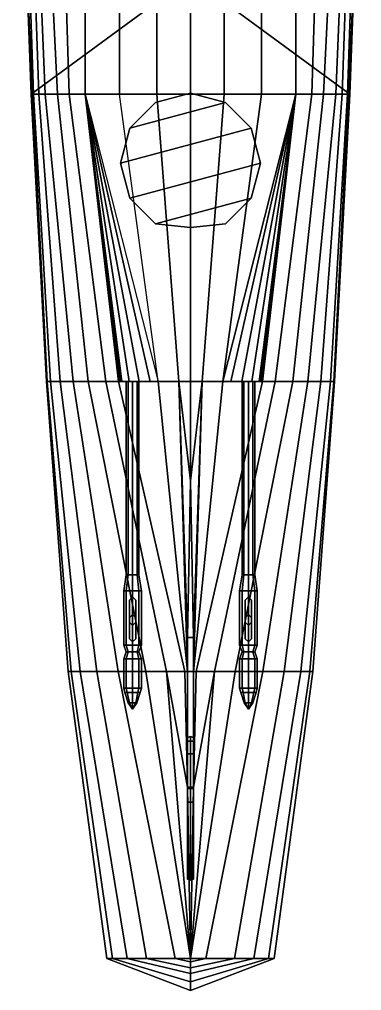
# Model space of a CAD drawing. Extents: x -9 to 9, y -98 to 98.
# Drawn here: x -8.68 to 8.68, y -98.37 to -49.1 of the extents above; entities that cross this region are included whole.
import ezdxf

# ---------------------------------------------------------------- set-up
doc = ezdxf.new("R2010")
doc.units = 0
doc.layers.get('0').update_dxf_attribs({"linetype": 'CONTINUOUS'})
doc.layers.add('SUPERSTRUCTURE', color=3, linetype='CONTINUOUS')

msp = doc.modelspace()

# ---------------------------------------------------------------- linework, layer by layer
for points in [[(-8.68, -38.17, 3.52), (-8.46, -38.17, 0.64), (-7.96, -52.88, 1.16), (-8.01, -52.88, 3.52)], [(-8.63, -38.17, 4.91), (-8.68, -38.17, 3.52), (-8.01, -52.88, 3.52), (-8.08, -52.88, 4.91)], [(-8.46, -38.17, 0.64), (-8.2, -38.17, -1.15), (-7.7, -52.88, -0.1), (-7.96, -52.88, 1.16)], [(-8.2, -38.17, -1.15), (-7.99, -38.17, -1.86), (-7.37, -52.88, -1.01), (-7.7, -52.88, -0.1)], [(-7.99, -38.17, -1.86), (-7.47, -38.17, -2.84), (-6.74, -52.88, -2.09), (-7.37, -52.88, -1.01)], [(-7.47, -38.17, -2.84), (-6.62, -38.17, -3.81), (-6.16, -52.88, -2.72), (-6.74, -52.88, -2.09)], [(-6.62, -38.17, -3.81), (-5.34, -38.17, -4.64), (-5.34, -52.88, -3.38), (-6.16, -52.88, -2.72)], [(-5.34, -38.17, -4.64), (-3.6, -38.17, -5.19), (-3.6, -52.88, -4.47), (-5.34, -52.88, -3.38)], [(-3.6, -38.17, -5.19), (-1.7, -38.17, -5.62), (-1.7, -52.88, -5.37), (-3.6, -52.88, -4.47)], [(0, -52.88, -5.97), (-1.7, -52.88, -5.37), (-1.7, -38.17, -5.62), (0, -38.17, -5.97)], [(0, -38.17, -5.97), (1.7, -38.17, -5.62), (1.7, -52.88, -5.37), (0, -52.88, -5.97)], [(3.6, -52.88, -4.47), (1.7, -52.88, -5.37), (1.7, -38.17, -5.62), (3.6, -38.17, -5.19)], [(5.34, -52.88, -3.38), (3.6, -52.88, -4.47), (3.6, -38.17, -5.19), (5.34, -38.17, -4.64)], [(6.16, -52.88, -2.72), (5.34, -52.88, -3.38), (5.34, -38.17, -4.64), (6.62, -38.17, -3.81)], [(6.74, -52.88, -2.09), (6.16, -52.88, -2.72), (6.62, -38.17, -3.81), (7.47, -38.17, -2.84)], [(7.37, -52.88, -1.01), (6.74, -52.88, -2.09), (7.47, -38.17, -2.84), (7.99, -38.17, -1.86)], [(7.7, -52.88, -0.1), (7.37, -52.88, -1.01), (7.99, -38.17, -1.86), (8.2, -38.17, -1.15)], [(7.96, -52.88, 1.16), (7.7, -52.88, -0.1), (8.2, -38.17, -1.15), (8.46, -38.17, 0.64)], [(8.01, -52.88, 3.52), (7.96, -52.88, 1.16), (8.46, -38.17, 0.64), (8.68, -38.17, 3.52)], [(8.08, -52.88, 4.91), (8.01, -52.88, 3.52), (8.68, -38.17, 3.52), (8.63, -38.17, 4.91)], [(-8.08, -52.88, 4.91), (-8.01, -52.88, 3.52), (-7.27, -67.46, 3.52), (-7.31, -67.46, 4.91)], [(-8.01, -52.88, 3.52), (-7.96, -52.88, 1.16), (-7.1, -67.46, 2.1), (-7.27, -67.46, 3.52)], [(-7.96, -52.88, 1.16), (-7.7, -52.88, -0.1), (-6.61, -67.46, 0.5), (-7.1, -67.46, 2.1)], [(-7.7, -52.88, -0.1), (-7.37, -52.88, -1.01), (-5.96, -67.46, -0.76), (-6.61, -67.46, 0.5)], [(-7.37, -52.88, -1.01), (-6.74, -52.88, -2.09), (-5.2, -67.46, -1.78), (-5.96, -67.46, -0.76)], [(-6.74, -52.88, -2.09), (-6.16, -52.88, -2.72), (-4.3, -67.46, -2.62), (-5.2, -67.46, -1.78)], [(-6.16, -52.88, -2.72), (-5.34, -52.88, -3.38), (-3.65, -67.46, -3.14), (-4.3, -67.46, -2.62)], [(-5.34, -52.88, -3.38), (-5.34, -52.88, -3.38), (-1.64, -67.46, -4.29), (-2.05, -67.46, -4.29)], [(-5.34, -52.88, -3.38), (-5.34, -52.88, -3.38), (-2.05, -67.46, -4.29), (-2.61, -67.46, -4.65)], [(-5.34, -52.88, -3.38), (-5.34, -52.88, -3.38), (-2.61, -67.46, -4.65), (-3.11, -67.46, -4.65)], [(-5.34, -52.88, -3.38), (-5.34, -52.88, -3.38), (-3.11, -67.46, -4.65), (-3.48, -67.46, -4.42)], [(-5.34, -52.88, -3.38), (-5.34, -52.88, -3.38), (-3.48, -67.46, -4.42), (-3.57, -67.46, -4.1)], [(-5.34, -52.88, -3.38), (-5.34, -52.88, -3.38), (-3.57, -67.46, -4.1), (-3.57, -67.46, -3.78)], [(-5.34, -52.88, -3.38), (-5.34, -52.88, -3.38), (-3.57, -67.46, -3.78), (-3.52, -67.46, -3.68)], [(-5.34, -52.88, -3.38), (-5.34, -52.88, -3.38), (-3.52, -67.46, -3.68), (-3.52, -67.46, -3.46)], [(-5.34, -52.88, -3.38), (-5.34, -52.88, -3.38), (-3.52, -67.46, -3.46), (-3.65, -67.46, -3.14)], [(-3.6, -52.88, -4.47), (-1.7, -52.88, -5.37), (-0.6, -67.46, -5.18), (-1.64, -67.46, -4.29)], [(-3.074, -54.615, 5.87), (1.775, -53.316, 5.87), (0, -52.84, 5.87), (-1.775, -53.316, 5.87)], [(0, -52.84, 4.91), (-1.775, -53.316, 4.91), (-1.775, -53.316, 5.87), (0, -52.84, 5.87)], [(0, -67.46, -5.97), (-0.6, -67.46, -5.18), (-1.7, -52.88, -5.37), (0, -52.88, -5.97)], [(1.775, -53.316, 4.91), (0, -52.84, 4.91), (0, -52.84, 5.87), (1.775, -53.316, 5.87)], [(0, -52.88, -5.97), (1.7, -52.88, -5.37), (0.6, -67.46, -5.18), (0, -67.46, -5.97)], [(1.64, -67.46, -4.29), (0.6, -67.46, -5.18), (1.7, -52.88, -5.37), (3.6, -52.88, -4.47)], [(1.64, -67.46, -4.29), (1.64, -67.46, -4.29), (3.6, -52.88, -4.47), (5.34, -52.88, -3.38)], [(2.05, -67.46, -4.29), (1.64, -67.46, -4.29), (5.34, -52.88, -3.38)], [(2.61, -67.46, -4.65), (2.05, -67.46, -4.29), (5.34, -52.88, -3.38)], [(3.11, -67.46, -4.65), (2.61, -67.46, -4.65), (5.34, -52.88, -3.38)], [(3.48, -67.46, -4.42), (3.11, -67.46, -4.65), (5.34, -52.88, -3.38)], [(3.57, -67.46, -4.1), (3.48, -67.46, -4.42), (5.34, -52.88, -3.38)], [(3.52, -67.46, -3.68), (3.57, -67.46, -3.78), (5.34, -52.88, -3.38)], [(3.52, -67.46, -3.46), (3.52, -67.46, -3.68), (5.34, -52.88, -3.38)], [(3.65, -67.46, -3.14), (3.52, -67.46, -3.46), (5.34, -52.88, -3.38)], [(3.57, -67.46, -3.78), (3.57, -67.46, -4.1), (5.34, -52.88, -3.38)], [(4.3, -67.46, -2.62), (3.65, -67.46, -3.14), (5.34, -52.88, -3.38), (6.16, -52.88, -2.72)], [(5.2, -67.46, -1.78), (4.3, -67.46, -2.62), (6.16, -52.88, -2.72), (6.74, -52.88, -2.09)], [(5.96, -67.46, -0.76), (5.2, -67.46, -1.78), (6.74, -52.88, -2.09), (7.37, -52.88, -1.01)], [(6.61, -67.46, 0.5), (5.96, -67.46, -0.76), (7.37, -52.88, -1.01), (7.7, -52.88, -0.1)], [(7.1, -67.46, 2.1), (6.61, -67.46, 0.5), (7.7, -52.88, -0.1), (7.96, -52.88, 1.16)], [(7.27, -67.46, 3.52), (7.1, -67.46, 2.1), (7.96, -52.88, 1.16), (8.01, -52.88, 3.52)], [(7.31, -67.46, 4.91), (7.27, -67.46, 3.52), (8.01, -52.88, 3.52), (8.08, -52.88, 4.91)], [(-3.55, -56.39, 5.87), (3.074, -54.615, 5.87), (1.775, -53.316, 5.87), (-3.074, -54.615, 5.87)], [(-1.775, -53.316, 4.91), (-3.074, -54.615, 4.91), (-3.074, -54.615, 5.87), (-1.775, -53.316, 5.87)], [(3.074, -54.615, 4.91), (1.775, -53.316, 4.91), (1.775, -53.316, 5.87), (3.074, -54.615, 5.87)], [(-3.074, -54.615, 4.91), (-3.55, -56.39, 4.91), (-3.55, -56.39, 5.87), (-3.074, -54.615, 5.87)], [(-3.074, -58.165, 5.87), (3.55, -56.39, 5.87), (3.074, -54.615, 5.87), (-3.55, -56.39, 5.87)], [(3.55, -56.39, 4.91), (3.074, -54.615, 4.91), (3.074, -54.615, 5.87), (3.55, -56.39, 5.87)], [(-3.55, -56.39, 4.91), (-3.074, -58.165, 4.91), (-3.074, -58.165, 5.87), (-3.55, -56.39, 5.87)], [(-1.775, -59.464, 5.87), (3.074, -58.165, 5.87), (3.55, -56.39, 5.87), (-3.074, -58.165, 5.87)], [(3.074, -58.165, 4.91), (3.55, -56.39, 4.91), (3.55, -56.39, 5.87), (3.074, -58.165, 5.87)], [(-3.074, -58.165, 4.91), (-1.775, -59.464, 4.91), (-1.775, -59.464, 5.87), (-3.074, -58.165, 5.87)], [(0, -59.65, 5.87), (1.775, -59.464, 5.87), (3.074, -58.165, 5.87), (-1.775, -59.464, 5.87)], [(1.775, -59.464, 4.91), (3.074, -58.165, 4.91), (3.074, -58.165, 5.87), (1.775, -59.464, 5.87)], [(-1.775, -59.464, 4.91), (0, -59.65, 4.91), (0, -59.65, 5.87), (-1.775, -59.464, 5.87)], [(0, -59.65, 4.91), (1.775, -59.464, 4.91), (1.775, -59.464, 5.87), (0, -59.65, 5.87)], [(-7.31, -67.46, 4.91), (-7.27, -67.46, 3.52), (-6.05, -82.18, 3.52), (-6.21, -82.18, 4.94)], [(-7.27, -67.46, 3.52), (-7.1, -67.46, 2.1), (-5.59, -82.18, 2.1), (-6.05, -82.18, 3.52)], [(-7.1, -67.46, 2.1), (-6.61, -67.46, 0.5), (-4.76, -82.18, 0.5), (-5.59, -82.18, 2.1)], [(-6.61, -67.46, 0.5), (-5.96, -67.46, -0.76), (-3.67, -82.18, -0.76), (-4.76, -82.18, 0.5)], [(-5.96, -67.46, -0.76), (-5.2, -67.46, -1.78), (-2.27, -82.18, -1.78), (-3.67, -82.18, -0.76)], [(-5.2, -67.46, -1.78), (-4.3, -67.46, -2.62), (-1.22, -82.18, -2.15), (-2.27, -82.18, -1.78)], [(-4.3, -67.46, -2.62), (-3.65, -67.46, -3.14), (-0.29, -82.18, -2.91), (-1.22, -82.18, -2.15)], [(-3.65, -67.46, -3.14), (-1.64, -67.46, -4.29), (-0.15, -82.18, -3.04), (-0.29, -82.18, -2.91)], [(-3.52, -67.46, -3.46), (-1.64, -67.46, -4.29), (-1.64, -67.46, -4.29), (-3.65, -67.46, -3.14)], [(-3.48, -67.46, -4.42), (-3.11, -67.46, -4.65), (-2.61, -67.46, -4.65), (-3.57, -67.46, -4.1)], [(-3.57, -67.46, -4.1), (-2.61, -67.46, -4.65), (-2.05, -67.46, -4.29), (-3.57, -67.46, -3.78)], [(-3.57, -67.46, -3.78), (-2.05, -67.46, -4.29), (-1.64, -67.46, -4.29), (-3.52, -67.46, -3.68)], [(-3.52, -67.46, -3.68), (-1.64, -67.46, -4.29), (-1.64, -67.46, -4.29), (-3.52, -67.46, -3.46)], [(-3.26, -77.27, -4.35), (-3.166, -77.27, -4.124), (-3.166, -67.46, -3.874), (-3.26, -67.46, -4.1)], [(-3.166, -77.27, -4.576), (-3.26, -77.27, -4.35), (-3.26, -67.46, -4.1), (-3.166, -67.46, -4.326)], [(-3.166, -77.27, -4.124), (-2.94, -77.27, -4.03), (-2.94, -67.46, -3.78), (-3.166, -67.46, -3.874)], [(-2.94, -77.27, -4.67), (-3.166, -77.27, -4.576), (-3.166, -67.46, -4.326), (-2.94, -67.46, -4.42)], [(-2.94, -77.27, -4.03), (-2.714, -77.27, -4.124), (-2.714, -67.46, -3.874), (-2.94, -67.46, -3.78)], [(-2.714, -77.27, -4.576), (-2.94, -77.27, -4.67), (-2.94, -67.46, -4.42), (-2.714, -67.46, -4.326)], [(-2.714, -77.27, -4.124), (-2.62, -77.27, -4.35), (-2.62, -67.46, -4.1), (-2.714, -67.46, -3.874)], [(-2.62, -77.27, -4.35), (-2.714, -77.27, -4.576), (-2.714, -67.46, -4.326), (-2.62, -67.46, -4.1)], [(-1.64, -67.46, -4.29), (-0.6, -67.46, -5.18), (-0.15, -82.18, -3.04)], [(0, -72.51, -5.97), (0, -72.51, -5.97), (-0.6, -67.46, -5.18), (0, -67.46, -5.97)], [(0, -72.51, -5.97), (0, -72.51, -5.97), (-0.15, -80.46, -3.56), (-0.6, -67.46, -5.18)], [(-0.15, -82.18, -3.04), (-0.6, -67.46, -5.18), (-0.15, -80.46, -3.56)], [(0, -67.46, -5.97), (0.6, -67.46, -5.18), (0, -72.51, -5.97)], [(0.6, -67.46, -5.18), (0.15, -80.46, -3.56), (0, -72.51, -5.97)], [(0.29, -82.18, -2.91), (0.15, -82.18, -3.04), (1.64, -67.46, -4.29), (3.65, -67.46, -3.14)], [(0.15, -82.18, -3.04), (0.15, -82.18, -3.04), (0.6, -67.46, -5.18), (1.64, -67.46, -4.29)], [(0.15, -80.46, -3.56), (0.15, -80.46, -3.56), (0.6, -67.46, -5.18), (0.15, -82.18, -3.04)], [(1.22, -82.18, -2.15), (0.29, -82.18, -2.91), (3.65, -67.46, -3.14), (4.3, -67.46, -2.62)], [(2.27, -82.18, -1.78), (1.22, -82.18, -2.15), (4.3, -67.46, -2.62), (5.2, -67.46, -1.78)], [(3.52, -67.46, -3.68), (1.64, -67.46, -4.29), (2.05, -67.46, -4.29), (3.57, -67.46, -3.78)], [(3.52, -67.46, -3.46), (1.64, -67.46, -4.29), (1.64, -67.46, -4.29), (3.52, -67.46, -3.68)], [(3.65, -67.46, -3.14), (1.64, -67.46, -4.29), (1.64, -67.46, -4.29), (3.52, -67.46, -3.46)], [(3.57, -67.46, -3.78), (2.05, -67.46, -4.29), (2.61, -67.46, -4.65), (3.57, -67.46, -4.1)], [(3.67, -82.18, -0.76), (2.27, -82.18, -1.78), (5.2, -67.46, -1.78), (5.96, -67.46, -0.76)], [(3.57, -67.46, -4.1), (2.61, -67.46, -4.65), (3.11, -67.46, -4.65), (3.48, -67.46, -4.42)], [(2.62, -77.27, -4.35), (2.714, -77.27, -4.124), (2.714, -67.46, -3.874), (2.62, -67.46, -4.1)], [(2.714, -77.27, -4.576), (2.62, -77.27, -4.35), (2.62, -67.46, -4.1), (2.714, -67.46, -4.326)], [(2.714, -77.27, -4.124), (2.94, -77.27, -4.03), (2.94, -67.46, -3.78), (2.714, -67.46, -3.874)], [(2.94, -77.27, -4.67), (2.714, -77.27, -4.576), (2.714, -67.46, -4.326), (2.94, -67.46, -4.42)], [(2.94, -77.27, -4.03), (3.166, -77.27, -4.124), (3.166, -67.46, -3.874), (2.94, -67.46, -3.78)], [(3.166, -77.27, -4.576), (2.94, -77.27, -4.67), (2.94, -67.46, -4.42), (3.166, -67.46, -4.326)], [(3.166, -77.27, -4.124), (3.26, -77.27, -4.35), (3.26, -67.46, -4.1), (3.166, -67.46, -3.874)], [(3.26, -77.27, -4.35), (3.166, -77.27, -4.576), (3.166, -67.46, -4.326), (3.26, -67.46, -4.1)], [(4.76, -82.18, 0.5), (3.67, -82.18, -0.76), (5.96, -67.46, -0.76), (6.61, -67.46, 0.5)], [(5.59, -82.18, 2.1), (4.76, -82.18, 0.5), (6.61, -67.46, 0.5), (7.1, -67.46, 2.1)], [(6.05, -82.18, 3.52), (5.59, -82.18, 2.1), (7.1, -67.46, 2.1), (7.27, -67.46, 3.52)], [(6.21, -82.18, 4.94), (6.05, -82.18, 3.52), (7.27, -67.46, 3.52), (7.31, -67.46, 4.91)], [(-0.15, -80.46, -3.56), (0, -72.51, -5.97), (0, -72.51, -5.97), (0.15, -80.46, -3.56)], [(-3.26, -77.27, -4.35), (-3.166, -77.27, -4.576), (-3.258, -78.08, -4.668), (-3.39, -78.08, -4.35)], [(-3.166, -77.27, -4.124), (-3.26, -77.27, -4.35), (-3.39, -78.08, -4.35), (-3.258, -78.08, -4.032)], [(-3.166, -77.27, -4.576), (-2.94, -77.27, -4.67), (-2.94, -78.08, -4.8), (-3.258, -78.08, -4.668)], [(-2.94, -77.27, -4.03), (-3.166, -77.27, -4.124), (-3.258, -78.08, -4.032), (-2.94, -78.08, -3.9)], [(-2.94, -77.27, -4.67), (-2.714, -77.27, -4.576), (-2.622, -78.08, -4.668), (-2.94, -78.08, -4.8)], [(-2.714, -77.27, -4.124), (-2.94, -77.27, -4.03), (-2.94, -78.08, -3.9), (-2.622, -78.08, -4.032)], [(-2.714, -77.27, -4.576), (-2.62, -77.27, -4.35), (-2.49, -78.08, -4.35), (-2.622, -78.08, -4.668)], [(-2.62, -77.27, -4.35), (-2.714, -77.27, -4.124), (-2.622, -78.08, -4.032), (-2.49, -78.08, -4.35)], [(2.62, -77.27, -4.35), (2.714, -77.27, -4.576), (2.622, -78.08, -4.668), (2.49, -78.08, -4.35)], [(2.714, -77.27, -4.124), (2.62, -77.27, -4.35), (2.49, -78.08, -4.35), (2.622, -78.08, -4.032)], [(2.714, -77.27, -4.576), (2.94, -77.27, -4.67), (2.94, -78.08, -4.8), (2.622, -78.08, -4.668)], [(2.94, -77.27, -4.03), (2.714, -77.27, -4.124), (2.622, -78.08, -4.032), (2.94, -78.08, -3.9)], [(2.94, -77.27, -4.67), (3.166, -77.27, -4.576), (3.258, -78.08, -4.668), (2.94, -78.08, -4.8)], [(3.166, -77.27, -4.124), (2.94, -77.27, -4.03), (2.94, -78.08, -3.9), (3.258, -78.08, -4.032)], [(3.166, -77.27, -4.576), (3.26, -77.27, -4.35), (3.39, -78.08, -4.35), (3.258, -78.08, -4.668)], [(3.26, -77.27, -4.35), (3.166, -77.27, -4.124), (3.258, -78.08, -4.032), (3.39, -78.08, -4.35)], [(-3.39, -80.85, -4.35), (-3.258, -80.85, -4.032), (-3.258, -78.08, -4.032), (-3.39, -78.08, -4.35)], [(-3.258, -80.85, -4.668), (-3.39, -80.85, -4.35), (-3.39, -78.08, -4.35), (-3.258, -78.08, -4.668)], [(-3.258, -80.85, -4.032), (-2.94, -80.85, -3.9), (-2.94, -78.08, -3.9), (-3.258, -78.08, -4.032)], [(-2.94, -80.85, -4.8), (-3.258, -80.85, -4.668), (-3.258, -78.08, -4.668), (-2.94, -78.08, -4.8)], [(-2.94, -80.85, -3.9), (-2.622, -80.85, -4.032), (-2.622, -78.08, -4.032), (-2.94, -78.08, -3.9)], [(-2.622, -80.85, -4.668), (-2.94, -80.85, -4.8), (-2.94, -78.08, -4.8), (-2.622, -78.08, -4.668)], [(-2.622, -80.85, -4.032), (-2.49, -80.85, -4.35), (-2.49, -78.08, -4.35), (-2.622, -78.08, -4.032)], [(-2.49, -80.85, -4.35), (-2.622, -80.85, -4.668), (-2.622, -78.08, -4.668), (-2.49, -78.08, -4.35)], [(2.49, -80.85, -4.35), (2.622, -80.85, -4.032), (2.622, -78.08, -4.032), (2.49, -78.08, -4.35)], [(2.622, -80.85, -4.668), (2.49, -80.85, -4.35), (2.49, -78.08, -4.35), (2.622, -78.08, -4.668)], [(2.622, -80.85, -4.032), (2.94, -80.85, -3.9), (2.94, -78.08, -3.9), (2.622, -78.08, -4.032)], [(2.94, -80.85, -4.8), (2.622, -80.85, -4.668), (2.622, -78.08, -4.668), (2.94, -78.08, -4.8)], [(2.94, -80.85, -3.9), (3.258, -80.85, -4.032), (3.258, -78.08, -4.032), (2.94, -78.08, -3.9)], [(3.258, -80.85, -4.668), (2.94, -80.85, -4.8), (2.94, -78.08, -4.8), (3.258, -78.08, -4.668)], [(3.258, -80.85, -4.032), (3.39, -80.85, -4.35), (3.39, -78.08, -4.35), (3.258, -78.08, -4.032)], [(3.39, -80.85, -4.35), (3.258, -80.85, -4.668), (3.258, -78.08, -4.668), (3.39, -78.08, -4.35)], [(-2.94, -79.29, -3.9), (-3.099, -79.45, -3.966), (-3.1, -78.56, -0.83), (-2.94, -78.4, -0.83)], [(-3.099, -79.45, -3.966), (-3.099, -80.52, -3.966), (-3.1, -79.68, -0.83), (-3.1, -78.56, -0.83)], [(-2.781, -79.45, -3.966), (-2.94, -79.29, -3.9), (-2.94, -78.4, -0.83), (-2.78, -78.56, -0.83)], [(-2.781, -80.52, -3.966), (-2.781, -79.45, -3.966), (-2.78, -78.56, -0.83), (-2.78, -79.68, -0.83)], [(2.94, -79.29, -3.9), (2.781, -79.45, -3.966), (2.78, -78.56, -0.83), (2.94, -78.4, -0.83)], [(2.781, -79.45, -3.966), (2.781, -80.52, -3.966), (2.78, -79.68, -0.83), (2.78, -78.56, -0.83)], [(3.099, -79.45, -3.966), (2.94, -79.29, -3.9), (2.94, -78.4, -0.83), (3.1, -78.56, -0.83)], [(3.099, -80.52, -3.966), (3.099, -79.45, -3.966), (3.1, -78.56, -0.83), (3.1, -79.68, -0.83)], [(-3.099, -80.52, -3.966), (-2.94, -80.68, -3.9), (-2.94, -79.84, -0.83), (-3.1, -79.68, -0.83)], [(-2.94, -80.68, -3.9), (-2.781, -80.52, -3.966), (-2.78, -79.68, -0.83), (-2.94, -79.84, -0.83)], [(2.781, -80.52, -3.966), (2.94, -80.68, -3.9), (2.94, -79.84, -0.83), (2.78, -79.68, -0.83)], [(2.94, -80.68, -3.9), (3.099, -80.52, -3.966), (3.1, -79.68, -0.83), (2.94, -79.84, -0.83)], [(-0.15, -82.18, -3.04), (-0.15, -80.46, -3.56), (-0.15, -88.05, -3.56), (-0.15, -88.05, -2.15)], [(-0.15, -88.05, -3.56), (-0.15, -80.46, -3.56), (0.15, -80.46, -3.56), (0.15, -88.05, -3.56)], [(0.15, -88.05, -3.56), (0.15, -80.46, -3.56), (0.15, -82.18, -3.04), (0.15, -88.05, -2.15)], [(-3.26, -81.19, -4.35), (-3.166, -81.19, -4.124), (-3.258, -80.85, -4.032), (-3.39, -80.85, -4.35)], [(-3.166, -81.19, -4.576), (-3.26, -81.19, -4.35), (-3.39, -80.85, -4.35), (-3.258, -80.85, -4.668)], [(-3.26, -81.19, -4.35), (-3.166, -81.19, -4.576), (-3.258, -81.53, -4.668), (-3.39, -81.53, -4.35)], [(-3.166, -81.19, -4.124), (-3.26, -81.19, -4.35), (-3.39, -81.53, -4.35), (-3.258, -81.53, -4.032)], [(-3.166, -81.19, -4.124), (-2.94, -81.19, -4.03), (-2.94, -80.85, -3.9), (-3.258, -80.85, -4.032)], [(-2.94, -81.19, -4.67), (-3.166, -81.19, -4.576), (-3.258, -80.85, -4.668), (-2.94, -80.85, -4.8)], [(-3.166, -81.19, -4.576), (-2.94, -81.19, -4.67), (-2.94, -81.53, -4.8), (-3.258, -81.53, -4.668)], [(-2.94, -81.19, -4.03), (-3.166, -81.19, -4.124), (-3.258, -81.53, -4.032), (-2.94, -81.53, -3.9)], [(-2.94, -81.19, -4.03), (-2.714, -81.19, -4.124), (-2.622, -80.85, -4.032), (-2.94, -80.85, -3.9)], [(-2.714, -81.19, -4.576), (-2.94, -81.19, -4.67), (-2.94, -80.85, -4.8), (-2.622, -80.85, -4.668)], [(-2.94, -81.19, -4.67), (-2.714, -81.19, -4.576), (-2.622, -81.53, -4.668), (-2.94, -81.53, -4.8)], [(-2.714, -81.19, -4.124), (-2.94, -81.19, -4.03), (-2.94, -81.53, -3.9), (-2.622, -81.53, -4.032)], [(-2.714, -81.19, -4.124), (-2.62, -81.19, -4.35), (-2.49, -80.85, -4.35), (-2.622, -80.85, -4.032)], [(-2.62, -81.19, -4.35), (-2.714, -81.19, -4.576), (-2.622, -80.85, -4.668), (-2.49, -80.85, -4.35)], [(-2.714, -81.19, -4.576), (-2.62, -81.19, -4.35), (-2.49, -81.53, -4.35), (-2.622, -81.53, -4.668)], [(-2.62, -81.19, -4.35), (-2.714, -81.19, -4.124), (-2.622, -81.53, -4.032), (-2.49, -81.53, -4.35)], [(2.62, -81.19, -4.35), (2.714, -81.19, -4.124), (2.622, -80.85, -4.032), (2.49, -80.85, -4.35)], [(2.714, -81.19, -4.576), (2.62, -81.19, -4.35), (2.49, -80.85, -4.35), (2.622, -80.85, -4.668)], [(2.62, -81.19, -4.35), (2.714, -81.19, -4.576), (2.622, -81.53, -4.668), (2.49, -81.53, -4.35)], [(2.714, -81.19, -4.124), (2.62, -81.19, -4.35), (2.49, -81.53, -4.35), (2.622, -81.53, -4.032)], [(2.714, -81.19, -4.124), (2.94, -81.19, -4.03), (2.94, -80.85, -3.9), (2.622, -80.85, -4.032)], [(2.94, -81.19, -4.67), (2.714, -81.19, -4.576), (2.622, -80.85, -4.668), (2.94, -80.85, -4.8)], [(2.714, -81.19, -4.576), (2.94, -81.19, -4.67), (2.94, -81.53, -4.8), (2.622, -81.53, -4.668)], [(2.94, -81.19, -4.03), (2.714, -81.19, -4.124), (2.622, -81.53, -4.032), (2.94, -81.53, -3.9)], [(2.94, -81.19, -4.03), (3.166, -81.19, -4.124), (3.258, -80.85, -4.032), (2.94, -80.85, -3.9)], [(3.166, -81.19, -4.576), (2.94, -81.19, -4.67), (2.94, -80.85, -4.8), (3.258, -80.85, -4.668)], [(2.94, -81.19, -4.67), (3.166, -81.19, -4.576), (3.258, -81.53, -4.668), (2.94, -81.53, -4.8)], [(3.166, -81.19, -4.124), (2.94, -81.19, -4.03), (2.94, -81.53, -3.9), (3.258, -81.53, -4.032)], [(3.166, -81.19, -4.124), (3.26, -81.19, -4.35), (3.39, -80.85, -4.35), (3.258, -80.85, -4.032)], [(3.26, -81.19, -4.35), (3.166, -81.19, -4.576), (3.258, -80.85, -4.668), (3.39, -80.85, -4.35)], [(3.166, -81.19, -4.576), (3.26, -81.19, -4.35), (3.39, -81.53, -4.35), (3.258, -81.53, -4.668)], [(3.26, -81.19, -4.35), (3.166, -81.19, -4.124), (3.258, -81.53, -4.032), (3.39, -81.53, -4.35)], [(-3.39, -81.53, -4.35), (-3.258, -81.53, -4.668), (-3.258, -83.02, -4.668), (-3.39, -83.02, -4.35)], [(-3.258, -81.53, -4.032), (-3.39, -81.53, -4.35), (-3.39, -83.02, -4.35), (-3.258, -83.02, -4.032)], [(-3.258, -81.53, -4.668), (-2.94, -81.53, -4.8), (-2.94, -83.02, -4.8), (-3.258, -83.02, -4.668)], [(-2.94, -81.53, -3.9), (-3.258, -81.53, -4.032), (-3.258, -83.02, -4.032), (-2.94, -83.02, -3.9)], [(-2.94, -81.53, -4.8), (-2.622, -81.53, -4.668), (-2.622, -83.02, -4.668), (-2.94, -83.02, -4.8)], [(-2.622, -81.53, -4.032), (-2.94, -81.53, -3.9), (-2.94, -83.02, -3.9), (-2.622, -83.02, -4.032)], [(-2.622, -81.53, -4.668), (-2.49, -81.53, -4.35), (-2.49, -83.02, -4.35), (-2.622, -83.02, -4.668)], [(-2.49, -81.53, -4.35), (-2.622, -81.53, -4.032), (-2.622, -83.02, -4.032), (-2.49, -83.02, -4.35)], [(2.49, -81.53, -4.35), (2.622, -81.53, -4.668), (2.622, -83.02, -4.668), (2.49, -83.02, -4.35)], [(2.622, -81.53, -4.032), (2.49, -81.53, -4.35), (2.49, -83.02, -4.35), (2.622, -83.02, -4.032)], [(2.622, -81.53, -4.668), (2.94, -81.53, -4.8), (2.94, -83.02, -4.8), (2.622, -83.02, -4.668)], [(2.94, -81.53, -3.9), (2.622, -81.53, -4.032), (2.622, -83.02, -4.032), (2.94, -83.02, -3.9)], [(2.94, -81.53, -4.8), (3.258, -81.53, -4.668), (3.258, -83.02, -4.668), (2.94, -83.02, -4.8)], [(3.258, -81.53, -4.032), (2.94, -81.53, -3.9), (2.94, -83.02, -3.9), (3.258, -83.02, -4.032)], [(3.258, -81.53, -4.668), (3.39, -81.53, -4.35), (3.39, -83.02, -4.35), (3.258, -83.02, -4.668)], [(3.39, -81.53, -4.35), (3.258, -81.53, -4.032), (3.258, -83.02, -4.032), (3.39, -83.02, -4.35)], [(-6.21, -82.18, 4.94), (-6.05, -82.18, 3.52), (-3.95, -96.74, 3.52), (-4.24, -96.74, 5.02)], [(-6.05, -82.18, 3.52), (-5.59, -82.18, 2.1), (-3.21, -96.74, 2.1), (-3.95, -96.74, 3.52)], [(-5.59, -82.18, 2.1), (-4.76, -82.18, 0.5), (-2.23, -96.74, 0.83), (-3.21, -96.74, 2.1)], [(-4.76, -82.18, 0.5), (-3.67, -82.18, -0.76), (-0.77, -96.74, -0.44), (-2.23, -96.74, 0.83)], [(-3.67, -82.18, -0.76), (-2.27, -82.18, -1.78), (0, -96.74, -0.81), (-0.77, -96.74, -0.44)], [(-2.27, -82.18, -1.78), (-1.22, -82.18, -2.15), (0, -96.74, -0.81)], [(-1.22, -82.18, -2.15), (-0.15, -88.05, -2.15), (0, -96.74, -0.81)], [(-1.22, -82.18, -2.15), (-0.29, -82.18, -2.91), (-0.15, -88.05, -2.15)], [(-0.29, -82.18, -2.91), (-0.15, -82.18, -3.04), (-0.15, -88.05, -2.15)], [(0.77, -96.74, -0.44), (0, -96.74, -0.81), (2.27, -82.18, -1.78), (3.67, -82.18, -0.76)], [(0, -96.74, -0.81), (0, -96.74, -0.81), (0.15, -88.05, -2.15), (1.22, -82.18, -2.15)], [(0, -96.74, -0.81), (0, -96.74, -0.81), (1.22, -82.18, -2.15), (2.27, -82.18, -1.78)], [(0.15, -88.05, -2.15), (0.15, -88.05, -2.15), (0.15, -82.18, -3.04), (0.29, -82.18, -2.91)], [(0.15, -88.05, -2.15), (0.15, -88.05, -2.15), (0.29, -82.18, -2.91), (1.22, -82.18, -2.15)], [(2.23, -96.74, 0.83), (0.77, -96.74, -0.44), (3.67, -82.18, -0.76), (4.76, -82.18, 0.5)], [(3.21, -96.74, 2.1), (2.23, -96.74, 0.83), (4.76, -82.18, 0.5), (5.59, -82.18, 2.1)], [(3.95, -96.74, 3.52), (3.21, -96.74, 2.1), (5.59, -82.18, 2.1), (6.05, -82.18, 3.52)], [(4.24, -96.74, 5.02), (3.95, -96.74, 3.52), (6.05, -82.18, 3.52), (6.21, -82.18, 4.94)], [(-3.216, -83.245, -4.074), (-3.258, -83.02, -4.032), (-3.39, -83.02, -4.35), (-3.33, -83.245, -4.35)], [(-3.33, -83.245, -4.35), (-3.39, -83.02, -4.35), (-3.258, -83.02, -4.668), (-3.216, -83.245, -4.626)], [(-3.099, -83.77, -4.191), (-3.216, -83.245, -4.074), (-3.33, -83.245, -4.35), (-3.165, -83.77, -4.35)], [(-3.165, -83.77, -4.35), (-3.33, -83.245, -4.35), (-3.216, -83.245, -4.626), (-3.099, -83.77, -4.509)], [(-2.94, -83.245, -3.96), (-2.94, -83.02, -3.9), (-3.258, -83.02, -4.032), (-3.216, -83.245, -4.074)], [(-3.216, -83.245, -4.626), (-3.258, -83.02, -4.668), (-2.94, -83.02, -4.8), (-2.94, -83.245, -4.74)], [(-2.94, -83.77, -4.125), (-2.94, -83.245, -3.96), (-3.216, -83.245, -4.074), (-3.099, -83.77, -4.191)], [(-3.099, -83.77, -4.509), (-3.216, -83.245, -4.626), (-2.94, -83.245, -4.74), (-2.94, -83.77, -4.575)], [(-2.664, -83.245, -4.074), (-2.622, -83.02, -4.032), (-2.94, -83.02, -3.9), (-2.94, -83.245, -3.96)], [(-2.94, -83.245, -4.74), (-2.94, -83.02, -4.8), (-2.622, -83.02, -4.668), (-2.664, -83.245, -4.626)], [(-2.781, -83.77, -4.191), (-2.664, -83.245, -4.074), (-2.94, -83.245, -3.96), (-2.94, -83.77, -4.125)], [(-2.94, -83.77, -4.575), (-2.94, -83.245, -4.74), (-2.664, -83.245, -4.626), (-2.781, -83.77, -4.509)], [(-2.715, -83.77, -4.35), (-2.55, -83.245, -4.35), (-2.664, -83.245, -4.074), (-2.781, -83.77, -4.191)], [(-2.781, -83.77, -4.509), (-2.664, -83.245, -4.626), (-2.55, -83.245, -4.35), (-2.715, -83.77, -4.35)], [(-2.55, -83.245, -4.35), (-2.49, -83.02, -4.35), (-2.622, -83.02, -4.032), (-2.664, -83.245, -4.074)], [(-2.664, -83.245, -4.626), (-2.622, -83.02, -4.668), (-2.49, -83.02, -4.35), (-2.55, -83.245, -4.35)], [(2.664, -83.245, -4.074), (2.622, -83.02, -4.032), (2.49, -83.02, -4.35), (2.55, -83.245, -4.35)], [(2.55, -83.245, -4.35), (2.49, -83.02, -4.35), (2.622, -83.02, -4.668), (2.664, -83.245, -4.626)], [(2.781, -83.77, -4.191), (2.664, -83.245, -4.074), (2.55, -83.245, -4.35), (2.715, -83.77, -4.35)], [(2.715, -83.77, -4.35), (2.55, -83.245, -4.35), (2.664, -83.245, -4.626), (2.781, -83.77, -4.509)], [(2.94, -83.245, -3.96), (2.94, -83.02, -3.9), (2.622, -83.02, -4.032), (2.664, -83.245, -4.074)], [(2.664, -83.245, -4.626), (2.622, -83.02, -4.668), (2.94, -83.02, -4.8), (2.94, -83.245, -4.74)], [(2.94, -83.77, -4.125), (2.94, -83.245, -3.96), (2.664, -83.245, -4.074), (2.781, -83.77, -4.191)], [(2.781, -83.77, -4.509), (2.664, -83.245, -4.626), (2.94, -83.245, -4.74), (2.94, -83.77, -4.575)], [(3.216, -83.245, -4.074), (3.258, -83.02, -4.032), (2.94, -83.02, -3.9), (2.94, -83.245, -3.96)], [(2.94, -83.245, -4.74), (2.94, -83.02, -4.8), (3.258, -83.02, -4.668), (3.216, -83.245, -4.626)], [(3.099, -83.77, -4.191), (3.216, -83.245, -4.074), (2.94, -83.245, -3.96), (2.94, -83.77, -4.125)], [(2.94, -83.77, -4.575), (2.94, -83.245, -4.74), (3.216, -83.245, -4.626), (3.099, -83.77, -4.509)], [(3.165, -83.77, -4.35), (3.33, -83.245, -4.35), (3.216, -83.245, -4.074), (3.099, -83.77, -4.191)], [(3.099, -83.77, -4.509), (3.216, -83.245, -4.626), (3.33, -83.245, -4.35), (3.165, -83.77, -4.35)], [(3.33, -83.245, -4.35), (3.39, -83.02, -4.35), (3.258, -83.02, -4.032), (3.216, -83.245, -4.074)], [(3.216, -83.245, -4.626), (3.258, -83.02, -4.668), (3.39, -83.02, -4.35), (3.33, -83.245, -4.35)], [(-2.94, -84.1, -4.35), (-3.099, -83.77, -4.191), (-3.165, -83.77, -4.35), (-2.94, -84.1, -4.35)], [(-2.94, -84.1, -4.35), (-3.165, -83.77, -4.35), (-3.099, -83.77, -4.509), (-2.94, -84.1, -4.35)], [(-2.94, -84.1, -4.35), (-2.94, -83.77, -4.125), (-3.099, -83.77, -4.191), (-2.94, -84.1, -4.35)], [(-2.94, -84.1, -4.35), (-3.099, -83.77, -4.509), (-2.94, -83.77, -4.575), (-2.94, -84.1, -4.35)], [(-2.94, -84.1, -4.35), (-2.715, -83.77, -4.35), (-2.781, -83.77, -4.191), (-2.94, -84.1, -4.35)], [(-2.94, -84.1, -4.35), (-2.781, -83.77, -4.191), (-2.94, -83.77, -4.125), (-2.94, -84.1, -4.35)], [(-2.94, -84.1, -4.35), (-2.94, -83.77, -4.575), (-2.781, -83.77, -4.509), (-2.94, -84.1, -4.35)], [(-2.94, -84.1, -4.35), (-2.781, -83.77, -4.509), (-2.715, -83.77, -4.35), (-2.94, -84.1, -4.35)], [(2.94, -84.1, -4.35), (2.781, -83.77, -4.191), (2.715, -83.77, -4.35), (2.94, -84.1, -4.35)], [(2.94, -84.1, -4.35), (2.715, -83.77, -4.35), (2.781, -83.77, -4.509), (2.94, -84.1, -4.35)], [(2.94, -84.1, -4.35), (2.94, -83.77, -4.125), (2.781, -83.77, -4.191), (2.94, -84.1, -4.35)], [(2.94, -84.1, -4.35), (2.781, -83.77, -4.509), (2.94, -83.77, -4.575), (2.94, -84.1, -4.35)], [(2.94, -84.1, -4.35), (3.165, -83.77, -4.35), (3.099, -83.77, -4.191), (2.94, -84.1, -4.35)], [(2.94, -84.1, -4.35), (3.099, -83.77, -4.191), (2.94, -83.77, -4.125), (2.94, -84.1, -4.35)], [(2.94, -84.1, -4.35), (2.94, -83.77, -4.575), (3.099, -83.77, -4.509), (2.94, -84.1, -4.35)], [(2.94, -84.1, -4.35), (3.099, -83.77, -4.509), (3.165, -83.77, -4.35), (2.94, -84.1, -4.35)], [(0, -85.48, -4.43), (0, -85.48, -6.68), (-0.15, -85.53, -6.68), (-0.15, -85.53, -4.43)], [(-0.15, -85.72, -7.07), (-0.15, -85.53, -6.68), (0, -85.48, -6.68), (0, -85.72, -7.12)], [(0, -85.72, -4.14), (0, -85.48, -4.43), (-0.15, -85.53, -4.43), (-0.15, -85.72, -4.19)], [(-0.15, -85.53, -4.43), (-0.15, -85.53, -6.68), (-0.15, -85.72, -7.07), (-0.15, -85.72, -4.19)], [(-0.15, -85.72, -4.19), (-0.15, -85.72, -7.07), (-0.15, -86.35, -7.39), (-0.15, -86.35, -4.19)], [(-0.15, -86.35, -7.39), (-0.15, -85.72, -7.07), (0, -85.72, -7.12), (0, -86.35, -7.44)], [(0, -86.35, -4.14), (0, -85.72, -4.14), (-0.15, -85.72, -4.19), (-0.15, -86.35, -4.19)], [(0.15, -85.72, -4.19), (0.15, -85.53, -4.43), (0, -85.48, -4.43), (0, -85.72, -4.14)], [(0, -85.72, -7.12), (0, -85.48, -6.68), (0.15, -85.53, -6.68), (0.15, -85.72, -7.07)], [(0.15, -85.53, -4.43), (0.15, -85.53, -6.68), (0, -85.48, -6.68), (0, -85.48, -4.43)], [(0, -86.35, -7.44), (0, -85.72, -7.12), (0.15, -85.72, -7.07), (0.15, -86.35, -7.39)], [(0.15, -86.35, -4.19), (0.15, -85.72, -4.19), (0, -85.72, -4.14), (0, -86.35, -4.14)], [(0.15, -85.72, -7.07), (0.15, -85.53, -6.68), (0.15, -85.53, -4.43), (0.15, -85.72, -4.19)], [(0.15, -86.35, -7.39), (0.15, -85.72, -7.07), (0.15, -85.72, -4.19), (0.15, -86.35, -4.19)], [(-0.15, -86.35, -5.03), (-0.15, -86.35, -7.39), (-0.15, -91.64, -7.39), (-0.15, -91.64, -5.03)], [(0, -86.35, -5.03), (0, -86.35, -7.44), (-0.15, -86.35, -7.39), (-0.15, -86.35, -5.03)], [(-0.15, -91.64, -7.39), (-0.15, -86.35, -7.39), (0, -86.35, -7.44), (0, -91.64, -7.44)], [(-0.15, -86.35, -4.19), (-0.15, -86.35, -7.39), (0, -86.35, -7.44), (0, -86.35, -4.14)], [(-0.15, -86.35, -4.19), (-0.15, -86.35, -5.03), (-0.15, -88.12, -5.03)], [(0, -88.12, -5.03), (0, -86.35, -4.14), (-0.15, -86.35, -4.19), (-0.15, -88.12, -5.03)], [(0.15, -86.35, -5.03), (0.15, -86.35, -7.39), (0, -86.35, -7.44), (0, -86.35, -5.03)], [(0, -86.35, -4.14), (0, -86.35, -7.44), (0.15, -86.35, -7.39), (0.15, -86.35, -4.19)], [(0, -91.64, -7.44), (0, -86.35, -7.44), (0.15, -86.35, -7.39), (0.15, -91.64, -7.39)], [(0.15, -88.12, -5.03), (0.15, -86.35, -4.19), (0, -86.35, -4.14), (0, -88.12, -5.03)], [(0.15, -91.64, -7.39), (0.15, -86.35, -7.39), (0.15, -86.35, -5.03), (0.15, -91.64, -5.03)], [(0.15, -88.12, -5.03), (0.15, -86.35, -5.03), (0.15, -86.35, -4.19), (0.15, -88.12, -5.03)], [(-0.15, -88.05, -2.15), (-0.15, -88.05, -3.56), (0.15, -88.05, -3.56), (0.15, -88.05, -2.15)], [(0, -96.74, -0.81), (-0.15, -88.05, -2.15), (0.15, -88.05, -2.15), (0, -96.74, -0.81)], [(0, -88.81, -5.03), (0, -88.12, -5.03), (-0.15, -88.12, -5.03), (-0.15, -88.81, -5.03)], [(0, -88.12, -2.17), (0, -88.12, -3.33), (-0.15, -88.12, -3.33), (-0.15, -88.12, -2.22)], [(-0.15, -88.12, -2.22), (-0.15, -88.12, -3.33), (-0.15, -88.81, -3.99), (-0.15, -88.81, -2.22)], [(-0.15, -88.81, -3.99), (-0.15, -88.12, -3.33), (0, -88.12, -3.33), (0, -88.81, -3.99)], [(0, -88.81, -2.17), (0, -88.12, -2.17), (-0.15, -88.12, -2.22), (-0.15, -88.81, -2.22)], [(0, -88.81, -3.99), (0, -88.12, -3.33), (0.15, -88.12, -3.33), (0.15, -88.81, -3.99)], [(0.15, -88.81, -5.03), (0.15, -88.12, -5.03), (0, -88.12, -5.03), (0, -88.81, -5.03)], [(0.15, -88.81, -2.22), (0.15, -88.12, -2.22), (0, -88.12, -2.17), (0, -88.81, -2.17)], [(0.15, -88.12, -2.22), (0.15, -88.12, -3.33), (0, -88.12, -3.33), (0, -88.12, -2.17)], [(0.15, -88.81, -3.99), (0.15, -88.12, -3.33), (0.15, -88.12, -2.22), (0.15, -88.81, -2.22)], [(-0.15, -88.81, -2.22), (-0.15, -88.81, -5.03), (-0.15, -91.64, -5.03), (-0.15, -91.64, -1.9)], [(0, -88.81, -3.99), (0, -88.81, -5.03), (-0.15, -88.81, -5.03), (-0.15, -88.81, -3.99)], [(0, -91.64, -1.85), (0, -88.81, -2.17), (-0.15, -88.81, -2.22), (-0.15, -91.64, -1.9)], [(0.15, -91.64, -1.9), (0.15, -88.81, -2.22), (0, -88.81, -2.17), (0, -91.64, -1.85)], [(0.15, -88.81, -3.99), (0.15, -88.81, -5.03), (0, -88.81, -5.03), (0, -88.81, -3.99)], [(0.15, -91.64, -5.03), (0.15, -88.81, -5.03), (0.15, -88.81, -2.22), (0.15, -91.64, -1.9)], [(0, -92.33, -1.85), (0, -91.64, -1.85), (-0.15, -91.64, -1.9), (-0.15, -92.33, -1.9)], [(-0.15, -91.64, -1.9), (-0.15, -91.64, -7.39), (-0.15, -92.33, -6.98), (-0.15, -92.33, -1.9)], [(-0.15, -92.33, -6.98), (-0.15, -91.64, -7.39), (0, -91.64, -7.44), (0, -92.33, -7.03)], [(0, -92.33, -7.03), (0, -91.64, -7.44), (0.15, -91.64, -7.39), (0.15, -92.33, -6.98)], [(0.15, -92.33, -1.9), (0.15, -91.64, -1.9), (0, -91.64, -1.85), (0, -92.33, -1.85)], [(0.15, -92.33, -6.98), (0.15, -91.64, -7.39), (0.15, -91.64, -1.9), (0.15, -92.33, -1.9)], [(-0.15, -92.33, -1.9), (-0.15, -92.33, -6.98), (-0.15, -92.72, -6.1), (-0.15, -92.72, -2.38)], [(-0.15, -92.72, -6.1), (-0.15, -92.33, -6.98), (0, -92.33, -7.03), (0, -92.77, -6.1)], [(0, -92.77, -2.33), (0, -92.33, -1.85), (-0.15, -92.33, -1.9), (-0.15, -92.72, -2.38)], [(0, -92.77, -6.1), (0, -92.33, -7.03), (0.15, -92.33, -6.98), (0.15, -92.72, -6.1)], [(0.15, -92.72, -2.38), (0.15, -92.33, -1.9), (0, -92.33, -1.85), (0, -92.77, -2.33)], [(0.15, -92.72, -6.1), (0.15, -92.33, -6.98), (0.15, -92.33, -1.9), (0.15, -92.72, -2.38)], [(-0.15, -92.72, -2.38), (-0.15, -92.72, -6.1), (0, -92.77, -6.1), (0, -92.77, -2.33)], [(0, -92.77, -2.33), (0, -92.77, -6.1), (0.15, -92.72, -6.1), (0.15, -92.72, -2.38)], [(-4.24, -96.74, 5.02), (-3.95, -96.74, 3.52), (0, -97.93, 3.52), (0, -98.37, 5.01)], [(-3.95, -96.74, 3.52), (-3.21, -96.74, 2.1), (0, -97.5, 2.1), (0, -97.93, 3.52)], [(-3.21, -96.74, 2.1), (-2.23, -96.74, 0.83), (0, -97.21, 0.83), (0, -97.5, 2.1)], [(-2.23, -96.74, 0.83), (-0.77, -96.74, -0.44), (0, -96.92, -0.44), (0, -97.21, 0.83)], [(-0.77, -96.74, -0.44), (0, -96.74, -0.81), (0, -96.92, -0.44)], [(0, -96.92, -0.44), (0, -96.92, -0.44), (0, -96.74, -0.81)], [(0, -96.92, -0.44), (0, -96.92, -0.44), (0, -96.74, -0.81)], [(0, -96.92, -0.44), (0, -96.92, -0.44), (0, -96.74, -0.81)], [(0, -96.92, -0.44), (0, -96.92, -0.44), (0, -96.74, -0.81), (0.77, -96.74, -0.44)], [(0, -96.74, -0.81), (0, -96.74, -0.81), (0, -96.92, -0.44)], [(0, -96.74, -0.81), (0, -96.74, -0.81), (0, -96.92, -0.44)], [(0, -96.74, -0.81), (0, -96.74, -0.81), (0, -96.92, -0.44)], [(0, -97.21, 0.83), (0, -96.92, -0.44), (0.77, -96.74, -0.44), (2.23, -96.74, 0.83)], [(0, -97.5, 2.1), (0, -97.21, 0.83), (2.23, -96.74, 0.83), (3.21, -96.74, 2.1)], [(0, -97.93, 3.52), (0, -97.5, 2.1), (3.21, -96.74, 2.1), (3.95, -96.74, 3.52)], [(0, -98.37, 5.01), (0, -97.93, 3.52), (3.95, -96.74, 3.52), (4.24, -96.74, 5.02)]]:
    msp.add_3dface(points)
at = {"layer": 'SUPERSTRUCTURE'}
for points in [[(-8.08, -52.88, 4.91), (-1.48, -48.04, 4.91), (-6.37, -39.81, 4.91), (-8.63, -38.17, 4.91)], [(1.48, -48.04, 4.91), (8.08, -52.88, 4.91), (8.63, -38.17, 4.91), (6.37, -39.81, 4.91)], [(-8.08, -52.88, 4.91), (8.08, -52.88, 4.91), (1.48, -48.04, 4.91), (-1.48, -48.04, 4.91)], [(-7.31, -67.46, 4.91), (7.31, -67.46, 4.91), (8.08, -52.88, 4.91), (-8.08, -52.88, 4.91)], [(-6.21, -82.18, 4.94), (6.21, -82.18, 4.94), (7.31, -67.46, 4.91), (-7.31, -67.46, 4.91)], [(-4.24, -96.74, 5.02), (4.24, -96.74, 5.02), (6.21, -82.18, 4.94), (-6.21, -82.18, 4.94)], [(0, -98.37, 5.01), (0, -98.37, 5.01), (4.24, -96.74, 5.02), (-4.24, -96.74, 5.02)]]:
    msp.add_3dface(points, dxfattribs=at)

doc.saveas('drawing.dxf')
